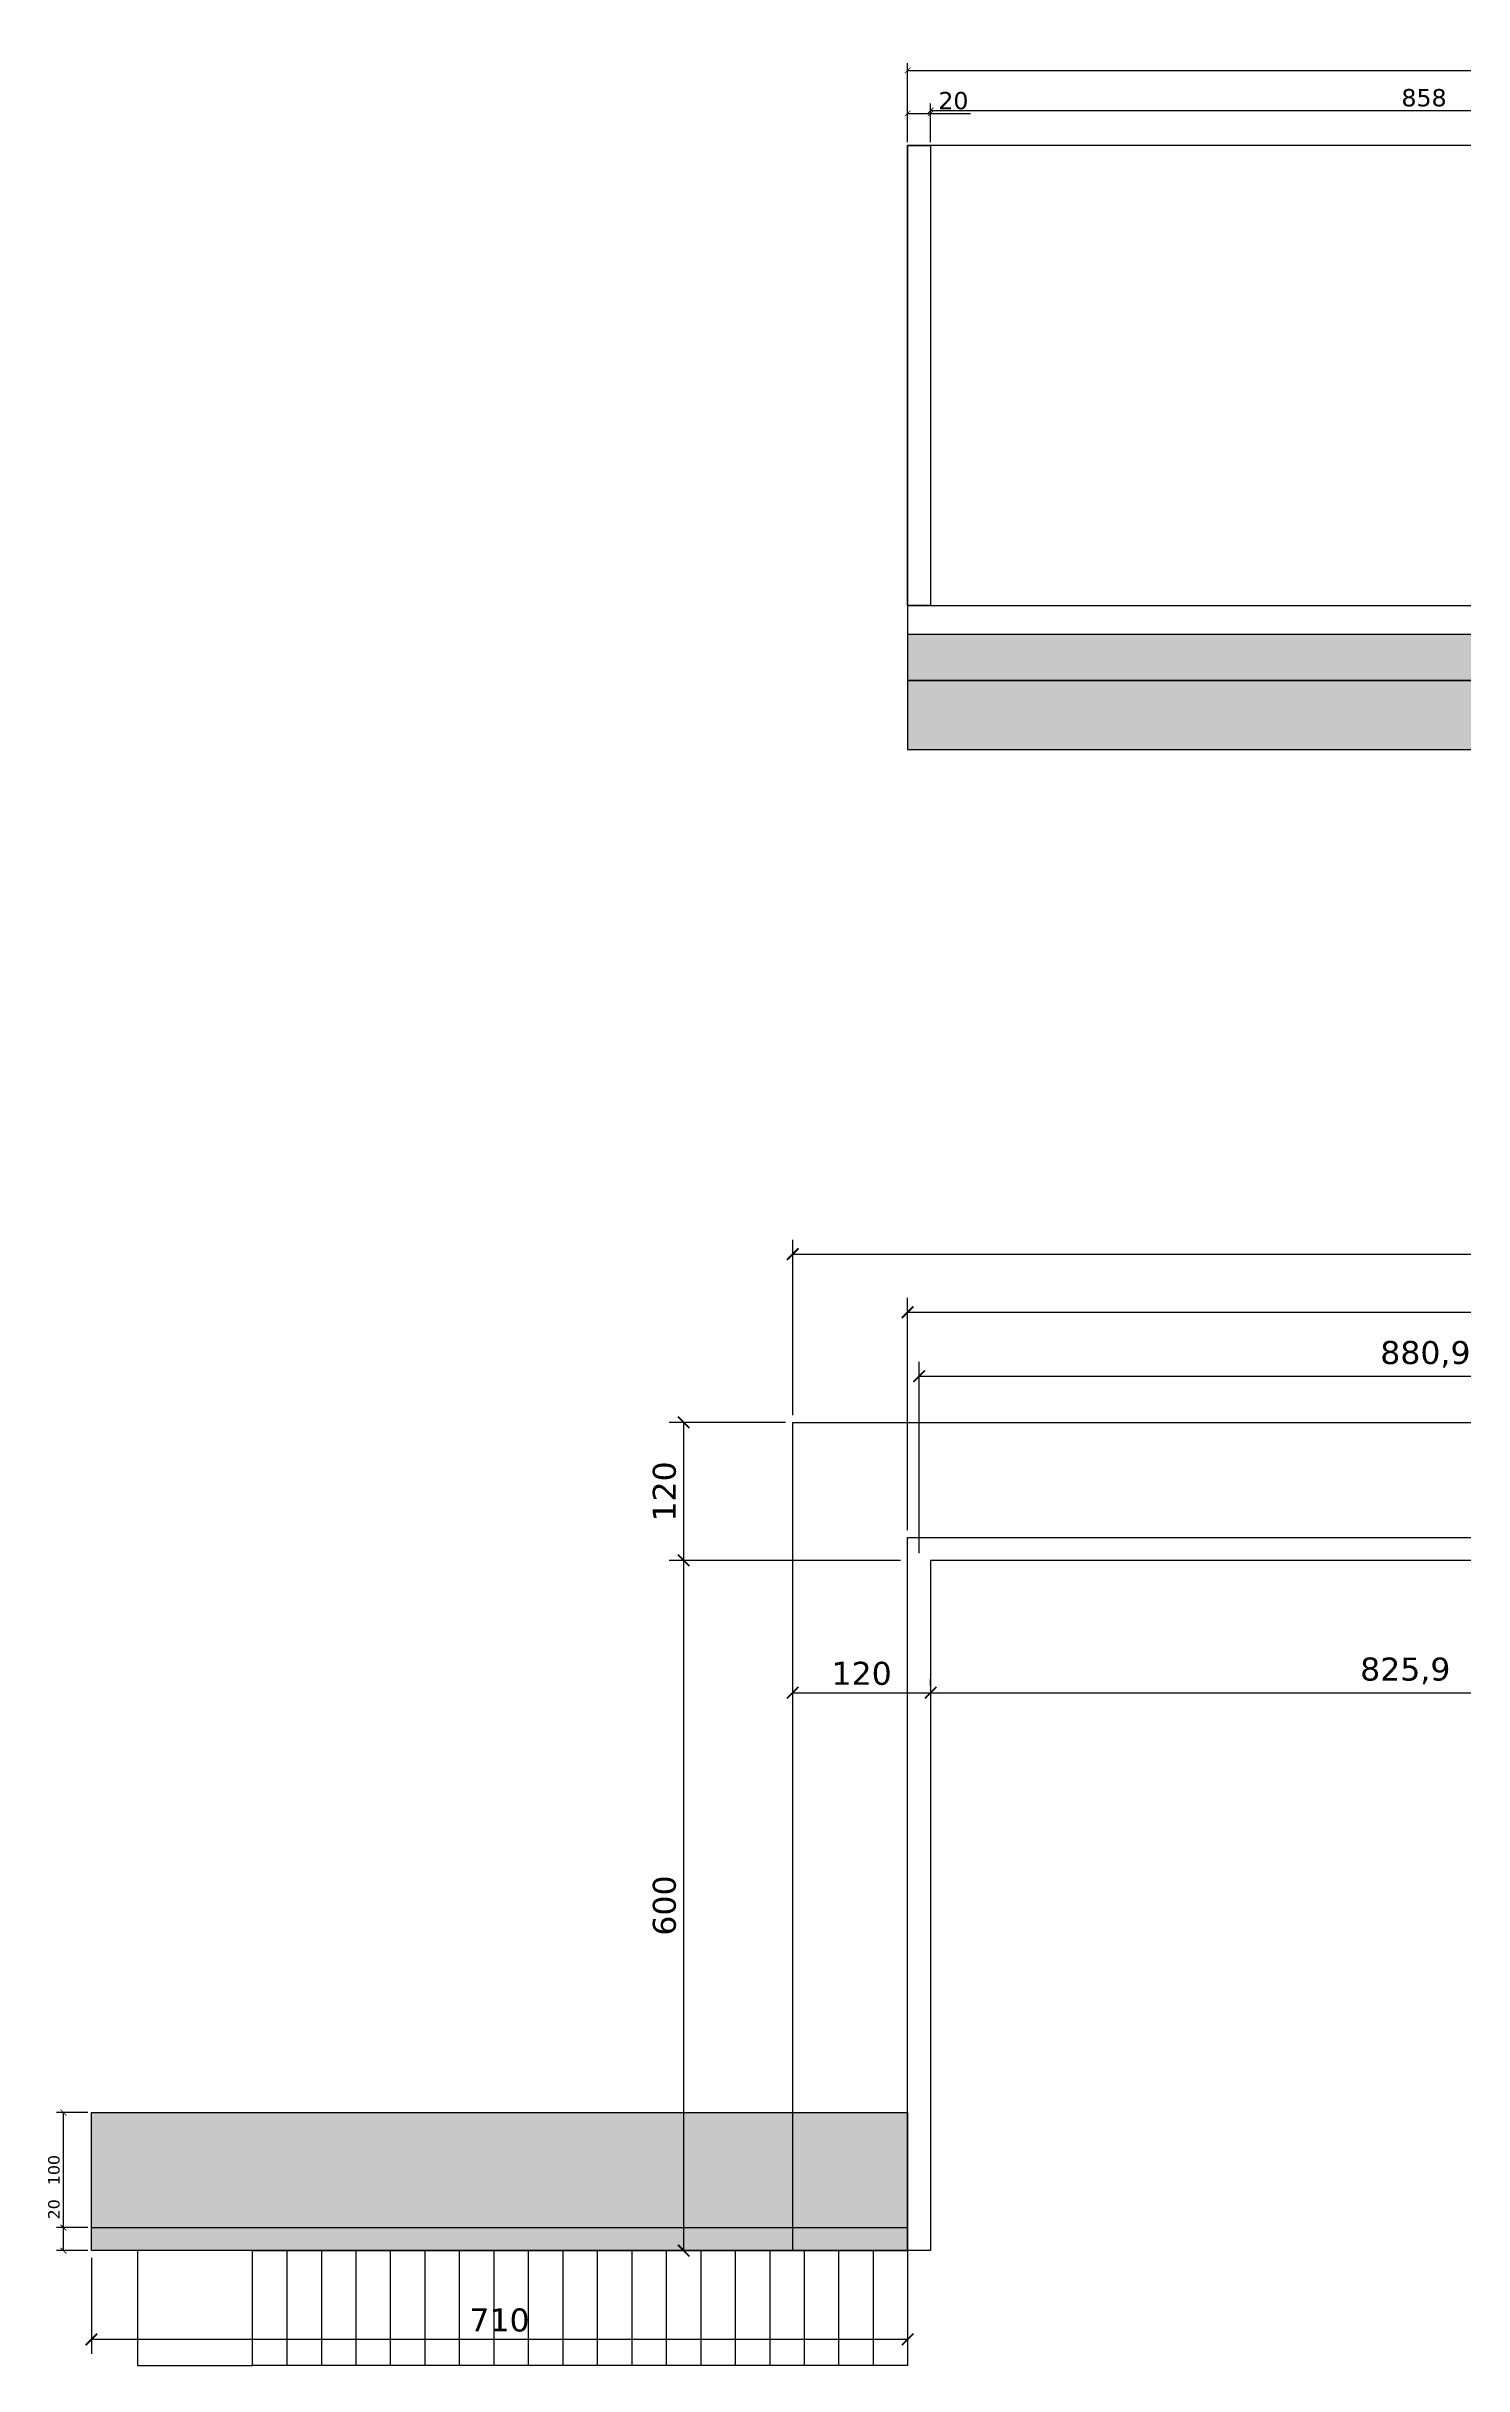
# Model space of a CAD drawing. Header units: centimetres. Extents: x -262314 to 1497847, y -126598 to 219599.
# Drawn here: x 48094 to 60423, y -29073 to -8909 of the extents above; entities that cross this region are included whole.
import ezdxf

# ---------------------------------------------------------------- set-up
doc = ezdxf.new("R2010")
doc.units = ezdxf.units.CM
doc.header["$PDMODE"] = 34
doc.header["$PDSIZE"] = 100
for name, color, linetype in [('Dimensions', 6, 'Continuous'), ('E-STAIRS', 22, 'Continuous'), ('HACHURES', 18, 'Continuous'), ('Misapor', 4, 'Continuous'), ('Mur de soutenement', 1, 'Continuous'), ('Mur de soutenement-ajout-escalier', 244, 'Continuous'), ('Mur de soutenement-fondations', 242, 'Continuous')]:
    doc.layers.add(name, color=color, linetype=linetype)
doc.styles.add('Seb', font='Verdana.ttf')
doc.dimstyles.new('d', dxfattribs={"dimtxt": 1, "dimasz": 1, "dimexe": 1.25, "dimexo": 0.625, "dimtad": 1, "dimdec": 1, "dimlfac": 0.1, "dimtxsty": 'Seb', "dimblk": 'ARCHTICK', "dimblk1": 'ARCHTICK', "dimblk2": 'ARCHTICK', "dimcen": 2.5, "dimclrd": 256, "dimclre": 256, "dimadec": 0, "dimazin": 0, "dimtfac": 1, "dimtdec": 1, "dimtmove": 0, "dimatfit": 3, "dimldrblk": 'ARCHTICK', "dimfxl": 1, "dimlwd": -1, "dimlwe": -1, "dimarcsym": 0})

# ---------------------------------------------------------------- blocks, each defined once
blk = doc.blocks.new('_ArchTick')
at = {"color": 0, "linetype": 'ByBlock', "const_width": 0.15}
blk.add_lwpolyline([(-0.5, -0.5), (0.5, 0.5)], dxfattribs=at)
blk = doc.blocks.new('*D39')
at = {"layer": 'Defpoints', "color": 0}
for p in [(77586, -9118), (55586, -9772), (77586, -9772)]:
    blk.add_point(p, dxfattribs=at)
at = {"layer": 'Dimensions'}
for p, q in [((55586, -9741), (55586, -9055)), ((77586, -9741), (77586, -9055)), ((55586, -9118), (77586, -9118))]:
    blk.add_line(p, q, dxfattribs=at)
at = {"layer": 'Dimensions', "xscale": 50, "yscale": 50, "zscale": 50, "rotation": 180}
blk.add_blockref('_ArchTick', (55586, -9118), dxfattribs=at)
at = {"layer": 'Dimensions', "xscale": 50, "yscale": 50, "zscale": 50}
blk.add_blockref('_ArchTick', (77586, -9118), dxfattribs=at)
at = {"layer": 'Dimensions', "color": 0, "insert": (66586, -9008), "char_height": 150, "attachment_point": 5, "style": 'Seb'}
blk.add_mtext('2200', dxfattribs=at)
blk = doc.blocks.new('*D40')
at = {"layer": 'Defpoints', "color": 0}
for p in [(55786, -9492), (55586, -9772), (55786, -9772)]:
    blk.add_point(p, dxfattribs=at)
at = {"layer": 'Dimensions'}
for p, q in [((55586, -9741), (55586, -9430)), ((55786, -9741), (55786, -9430)), ((55586, -9492), (55786, -9492)), ((55786, -9492), (56132, -9492))]:
    blk.add_line(p, q, dxfattribs=at)
at = {"layer": 'Dimensions', "xscale": 50, "yscale": 50, "zscale": 50, "rotation": 180}
blk.add_blockref('_ArchTick', (55586, -9492), dxfattribs=at)
at = {"layer": 'Dimensions', "xscale": 50, "yscale": 50, "zscale": 50}
blk.add_blockref('_ArchTick', (55786, -9492), dxfattribs=at)
at = {"layer": 'Dimensions', "color": 0, "insert": (55984, -9382), "char_height": 150, "attachment_point": 5, "style": 'Seb'}
blk.add_mtext('20', dxfattribs=at)
blk = doc.blocks.new('*D41')
at = {"layer": 'Defpoints', "color": 0}
for p in [(64370, -9467), (55786, -9772), (64370, -9772)]:
    blk.add_point(p, dxfattribs=at)
at = {"layer": 'Dimensions'}
for p, q in [((55786, -9741), (55786, -9405)), ((55786, -9467), (64370, -9467)), ((64370, -9741), (64370, -9405))]:
    blk.add_line(p, q, dxfattribs=at)
at = {"layer": 'Dimensions', "xscale": 50, "yscale": 50, "zscale": 50, "rotation": 180}
blk.add_blockref('_ArchTick', (55786, -9467), dxfattribs=at)
at = {"layer": 'Dimensions', "xscale": 50, "yscale": 50, "zscale": 50}
blk.add_blockref('_ArchTick', (64370, -9467), dxfattribs=at)
at = {"layer": 'Dimensions', "color": 0, "insert": (60078, -9357), "char_height": 150, "attachment_point": 5, "style": 'Seb'}
blk.add_mtext('858', dxfattribs=at)
blk = doc.blocks.new('*D103')
at = {"layer": 'Defpoints', "color": 0, "transparency": 16777216}
for p in [(54586, -23223), (55786, -23223), (55786, -23223)]:
    blk.add_point(p, dxfattribs=at)
at = {"layer": 'Dimensions', "transparency": 16777216}
for p, q in [((54586, -23161), (54586, -23098)), ((55786, -23161), (55786, -23098)), ((54586, -23223), (55786, -23223))]:
    blk.add_line(p, q, dxfattribs=at)
at = {"layer": 'Dimensions', "transparency": 16777216, "xscale": 100, "yscale": 100, "zscale": 100, "rotation": 180}
blk.add_blockref('_ArchTick', (54586, -23223), dxfattribs=at)
at = {"layer": 'Dimensions', "transparency": 16777216, "xscale": 100, "yscale": 100, "zscale": 100}
blk.add_blockref('_ArchTick', (55786, -23223), dxfattribs=at)
at = {"layer": 'Dimensions', "color": 0, "transparency": 16777216, "insert": (55186, -23056), "char_height": 200, "attachment_point": 5, "style": 'Seb'}
blk.add_mtext('120', dxfattribs=at)
blk = doc.blocks.new('*D104')
at = {"layer": 'Defpoints', "color": 0, "transparency": 16777216}
for p in [(55786, -23223), (64045, -23223), (64045, -23223)]:
    blk.add_point(p, dxfattribs=at)
at = {"layer": 'Dimensions', "transparency": 16777216}
for p, q in [((55786, -23161), (55786, -23098)), ((64045, -23161), (64045, -23098)), ((55786, -23223), (64045, -23223))]:
    blk.add_line(p, q, dxfattribs=at)
at = {"layer": 'Dimensions', "transparency": 16777216, "xscale": 100, "yscale": 100, "zscale": 100, "rotation": 180}
blk.add_blockref('_ArchTick', (55786, -23223), dxfattribs=at)
at = {"layer": 'Dimensions', "transparency": 16777216, "xscale": 100, "yscale": 100, "zscale": 100}
blk.add_blockref('_ArchTick', (64045, -23223), dxfattribs=at)
at = {"layer": 'Dimensions', "color": 0, "transparency": 16777216, "insert": (59915, -23033), "char_height": 200, "attachment_point": 5, "style": 'Seb'}
blk.add_mtext('825,9', dxfattribs=at)
blk = doc.blocks.new('*D112')
at = {"layer": 'Defpoints', "color": 0, "transparency": 16777216}
for p in [(78586, -19410), (54586, -20873), (78586, -20873)]:
    blk.add_point(p, dxfattribs=at)
at = {"layer": 'Dimensions', "transparency": 16777216}
for p, q in [((54586, -20811), (54586, -19285)), ((78586, -20811), (78586, -19285)), ((54586, -19410), (78586, -19410))]:
    blk.add_line(p, q, dxfattribs=at)
at = {"layer": 'Dimensions', "transparency": 16777216, "xscale": 100, "yscale": 100, "zscale": 100, "rotation": 180}
blk.add_blockref('_ArchTick', (54586, -19410), dxfattribs=at)
at = {"layer": 'Dimensions', "transparency": 16777216, "xscale": 100, "yscale": 100, "zscale": 100}
blk.add_blockref('_ArchTick', (78586, -19410), dxfattribs=at)
at = {"layer": 'Dimensions', "color": 0, "transparency": 16777216, "insert": (66586, -19243), "char_height": 200, "attachment_point": 5, "style": 'Seb'}
blk.add_mtext('2400', dxfattribs=at)
blk = doc.blocks.new('*D113')
at = {"layer": 'Defpoints', "color": 0, "transparency": 16777216}
for p in [(77586, -19915), (55586, -21873), (77586, -21873)]:
    blk.add_point(p, dxfattribs=at)
at = {"layer": 'Dimensions', "transparency": 16777216}
for p, q in [((55586, -21811), (55586, -19790)), ((55586, -19915), (77586, -19915)), ((77586, -21811), (77586, -19790))]:
    blk.add_line(p, q, dxfattribs=at)
at = {"layer": 'Dimensions', "transparency": 16777216, "xscale": 100, "yscale": 100, "zscale": 100, "rotation": 180}
blk.add_blockref('_ArchTick', (55586, -19915), dxfattribs=at)
at = {"layer": 'Dimensions', "transparency": 16777216, "xscale": 100, "yscale": 100, "zscale": 100}
blk.add_blockref('_ArchTick', (77586, -19915), dxfattribs=at)
at = {"layer": 'Dimensions', "color": 0, "transparency": 16777216, "insert": (66586, -19747), "char_height": 200, "attachment_point": 5, "style": 'Seb'}
blk.add_mtext('2200', dxfattribs=at)
blk = doc.blocks.new('*D114')
at = {"layer": 'Defpoints', "color": 0, "transparency": 16777216}
for p in [(64495, -20471), (55686, -22073), (64495, -22073)]:
    blk.add_point(p, dxfattribs=at)
at = {"layer": 'Dimensions', "transparency": 16777216}
for p, q in [((55686, -22011), (55686, -20346)), ((64495, -22011), (64495, -20346)), ((55686, -20471), (64495, -20471))]:
    blk.add_line(p, q, dxfattribs=at)
at = {"layer": 'Dimensions', "transparency": 16777216, "xscale": 100, "yscale": 100, "zscale": 100, "rotation": 180}
blk.add_blockref('_ArchTick', (55686, -20471), dxfattribs=at)
at = {"layer": 'Dimensions', "transparency": 16777216, "xscale": 100, "yscale": 100, "zscale": 100}
blk.add_blockref('_ArchTick', (64495, -20471), dxfattribs=at)
at = {"layer": 'Dimensions', "color": 0, "transparency": 16777216, "insert": (60090, -20281), "char_height": 200, "attachment_point": 5, "style": 'Seb'}
blk.add_mtext('880,9', dxfattribs=at)
blk = doc.blocks.new('*D124')
at = {"layer": 'Defpoints', "color": 0, "transparency": 16777216}
for p in [(53638, -22073), (55586, -22073), (55586, -28073)]:
    blk.add_point(p, dxfattribs=at)
at = {"layer": 'Dimensions', "transparency": 16777216}
for p, q in [((55523, -22073), (53513, -22073)), ((53638, -28073), (53638, -22073)), ((55523, -28073), (53513, -28073))]:
    blk.add_line(p, q, dxfattribs=at)
at = {"layer": 'Dimensions', "transparency": 16777216, "xscale": 100, "yscale": 100, "zscale": 100}
for p, rotation in [((53638, -22073), 90), ((53638, -28073), 270)]:
    blk.add_blockref('_ArchTick', p, dxfattribs=dict(at, rotation=rotation))
at = {"layer": 'Dimensions', "color": 0, "transparency": 16777216, "insert": (53471, -25073), "char_height": 200, "attachment_point": 5, "rotation": 90, "style": 'Seb'}
blk.add_mtext('600', dxfattribs=at)
blk = doc.blocks.new('*D125')
at = {"layer": 'Defpoints', "color": 0, "transparency": 16777216}
for p in [(53638, -20873), (54586, -20873), (54586, -22073)]:
    blk.add_point(p, dxfattribs=at)
at = {"layer": 'Dimensions', "transparency": 16777216}
for p, q in [((54523, -20873), (53513, -20873)), ((53638, -22073), (53638, -20873)), ((54523, -22073), (53513, -22073))]:
    blk.add_line(p, q, dxfattribs=at)
at = {"layer": 'Dimensions', "transparency": 16777216, "xscale": 100, "yscale": 100, "zscale": 100}
for p, rotation in [((53638, -20873), 90), ((53638, -22073), 270)]:
    blk.add_blockref('_ArchTick', p, dxfattribs=dict(at, rotation=rotation))
at = {"layer": 'Dimensions', "color": 0, "transparency": 16777216, "insert": (53471, -21473), "char_height": 200, "attachment_point": 5, "rotation": 90, "style": 'Seb'}
blk.add_mtext('120', dxfattribs=at)
blk = doc.blocks.new('*D221')
at = {"layer": 'Defpoints', "color": 0, "transparency": 16777216}
for p in [(48486, -28073), (55586, -28073), (48486, -28845)]:
    blk.add_point(p, dxfattribs=at)
at = {"layer": 'Dimensions', "transparency": 16777216}
for p, q in [((48486, -28136), (48486, -28970)), ((55586, -28136), (55586, -28970)), ((55586, -28845), (48486, -28845))]:
    blk.add_line(p, q, dxfattribs=at)
at = {"layer": 'Dimensions', "transparency": 16777216, "xscale": 100, "yscale": 100, "zscale": 100, "rotation": 180}
blk.add_blockref('_ArchTick', (48486, -28845), dxfattribs=at)
at = {"layer": 'Dimensions', "transparency": 16777216, "xscale": 100, "yscale": 100, "zscale": 100}
blk.add_blockref('_ArchTick', (55586, -28845), dxfattribs=at)
at = {"layer": 'Dimensions', "color": 0, "transparency": 16777216, "insert": (52036, -28678), "char_height": 200, "attachment_point": 5, "style": 'Seb'}
blk.add_mtext('710', dxfattribs=at)
blk = doc.blocks.new('*D223')
at = {"layer": 'Defpoints', "color": 0}
for p in [(48243, -27873), (48486, -27873), (48486, -28073)]:
    blk.add_point(p, dxfattribs=at)
at = {"layer": 'Dimensions'}
for p, q in [((48243, -27873), (48243, -27605)), ((48455, -27873), (48181, -27873)), ((48243, -28073), (48243, -27873)), ((48455, -28073), (48181, -28073))]:
    blk.add_line(p, q, dxfattribs=at)
at = {"layer": 'Dimensions', "xscale": 50, "yscale": 50, "zscale": 50}
for p, rotation in [((48243, -27873), 90), ((48243, -28073), 270)]:
    blk.add_blockref('_ArchTick', p, dxfattribs=dict(at, rotation=rotation))
at = {"layer": 'Dimensions', "color": 0, "insert": (48160, -27714), "char_height": 100, "attachment_point": 5, "rotation": 90, "style": 'Seb'}
blk.add_mtext('20', dxfattribs=at)
blk = doc.blocks.new('*D224')
at = {"layer": 'Defpoints', "color": 0}
for p in [(48243, -26873), (48486, -26873), (48486, -27873)]:
    blk.add_point(p, dxfattribs=at)
at = {"layer": 'Dimensions'}
for p, q in [((48455, -26873), (48181, -26873)), ((48243, -27873), (48243, -26873)), ((48455, -27873), (48181, -27873))]:
    blk.add_line(p, q, dxfattribs=at)
at = {"layer": 'Dimensions', "xscale": 50, "yscale": 50, "zscale": 50}
for p, rotation in [((48243, -26873), 90), ((48243, -27873), 270)]:
    blk.add_blockref('_ArchTick', p, dxfattribs=dict(at, rotation=rotation))
at = {"layer": 'Dimensions', "color": 0, "insert": (48160, -27373), "char_height": 100, "attachment_point": 5, "rotation": 90, "style": 'Seb'}
blk.add_mtext('100', dxfattribs=at)

msp = doc.modelspace()

# ---------------------------------------------------------------- hatches: boundary and pattern name
at = {"layer": 'HACHURES'}
h = msp.add_hatch(dxfattribs=at)
h.set_pattern_fill('AR-CONC', color=256)
h.paths.add_polyline_path([(48485.97, -28073.12), (48485.97, -26873.12), (55585.97, -26873.12), (55585.97, -28073.12)])
at = {"layer": 'Misapor'}
h = msp.add_hatch(dxfattribs=at)
h.set_pattern_fill('GRAVEL', color=256, scale=10)
h.set_pattern_definition([(228.01279, (50768.855, -14167.825), (-2032, -2286), [34.1721, -3383.0484]), (184.96974, (50745.995, -14193.225), (3047.999999, 254.0000145), [58.6405, -5805.4049]), (132.51045, (50687.575, -14198.305), (2540.000001, -2793.999999), [41.3482, -4093.4723]), (267.27369, (50588.515, -14261.805), (254.0000005, 5080), [53.4005, -5286.6437]), (292.833654, (50585.975, -14315.145), (-1270, 3048), [52.3634, -5183.9808]), (357.27369, (50606.295, -14363.405), (-5080, 254.0000005), [53.4005, -5286.6437]), (37.69424, (50659.635, -14365.945), (-3302, -2540.0000002), [70.6194, -6991.3115]), (72.25533, (50715.515, -14322.765), (1778.0000005, 5588), [66.672, -6600.5257]), (121.429566, (50735.835, -14259.265), (-2032.0000003, 3302), [53.5813, -5304.5546]), (175.23636, (50707.895, -14213.545), (2794, -254), [61.1713, -2997.3937]), (222.397438, (50646.935, -14208.465), (-3048, -2794), [79.1078, -7831.6773]), (138.81407, (50839.975, -14264.345), (-1778, 1524), [27.0005, -2673.0566]), (171.469234, (50819.655, -14246.565), (3302, -507.9999994), [51.3682, -5085.464]), (225, (50768.85, -14238.95), (-4e-14, -254), [35.921, -323.2893]), (203.19859, (50751.075, -14208.465), (1270, 508), [19.3441, -1915.0622]), (291.8014, (50733.295, -14216.085), (-254, 762), [27.3566, -1340.4753]), (30.96376, (50743.455, -14241.485), (762, 508), [44.432, -1436.6298]), (161.56505, (50781.555, -14218.625), (508, -254), [32.1287, -771.0898]), (16.38954, (50585.975, -14216.085), (2540, 762), [45.0088, -4455.8827]), (70.346176, (50629.155, -14203.385), (-1016, -2794), [37.7599, -3738.2216]), (293.19859, (50781.555, -14167.825), (-508, 1270), [38.688, -1895.7184]), (343.61046, (50796.795, -14203.385), (-2540, 762), [45.0088, -4455.8827]), (339.44395, (50585.975, -14373.565), (-1270, 508), [43.4035, -2126.7734]), (294.77514, (50626.615, -14388.805), (-1270.000002, 2793.999999), [36.3672, -3600.3593]), (66.80141, (50784.095, -14421.825), (508, 1270), [38.688, -1895.7184]), (17.354025, (50799.335, -14386.265), (-3302, -1016), [42.5783, -4215.2376]), (69.44395, (50659.635, -14421.825), (-508, -1270), [21.7018, -2148.4752]), (101.30993, (50768.855, -14421.825), (-254, 1016), [12.9515, -1282.1995]), (165.96376, (50766.315, -14409.125), (762, -254), [52.3634, -994.9055]), (186.009006, (50715.515, -14396.425), (2540, 254), [48.5267, -4804.1365]), (303.69007, (50743.455, -14264.345), (-254, 508), [36.6324, -879.1776]), (353.157227, (50763.775, -14294.825), (4318, -507.9999998), [63.9557, -6331.601]), (60.9454, (50827.275, -14302.445), (-1016, -1778), [26.1508, -2588.9392]), (90, (50839.97, -14279.59), (-254, 254), [15.24, -238.76]), (120.25644, (50710.435, -14388.805), (1016, -1778), [35.2867, -3493.394]), (48.01279, (50692.655, -14358.325), (2032, 2286), [68.3443, -3348.8762]), (0, (50738.37, -14307.53), (254, 254), [66.04, -187.96]), (325.304846, (50804.415, -14307.525), (2540.000001, -1777.999999), [40.161, -3975.9317]), (254.0546, (50837.435, -14330.385), (-254, -1016), [36.983, -1812.165]), (207.645975, (50827.275, -14365.945), (-4826, -2539.9999997), [60.2145, -5961.2464]), (175.42608, (50773.935, -14393.885), (-3302, 254), [63.703, -6306.5846])])
h.paths.add_polyline_path([(77385.97, -14021.83), (57365.97, -14021.83), (55585.97, -14021.83), (55585.97, -14421.83), (77385.97, -14421.83)])
at = {"layer": 'Mur de soutenement'}
h = msp.add_hatch(dxfattribs=at)
h.set_pattern_fill('AR-CONC', color=256, scale=0.7)
h.set_pattern_definition([(50, (50585.97, -14421.83), (127.52927, -11.15736), [13.335, -146.685]), (355, (50585.97, -14421.83), (-24.6704, 133.7398), [10.668, -117.3484]), (100.45144, (50596.6, -14422.76), (102.8589, 122.5824), [11.333, -124.6632]), (46.1842, (50585.97, -14386.27), (189.7553, -29.4296), [20.0025, -220.0275]), (96.63556, (50601.79, -14388.72), (166.1829, 173.1983), [16.9995, -186.9949]), (351.18415, (50585.97, -14386.27), (166.1829, 173.1983), [16.002, -176.0218]), (21, (50603.75, -14395.16), (106.13007, -71.58564), [13.335, -146.685]), (326, (50603.75, -14395.16), (43.2614, 128.9316), [10.668, -117.348]), (71.45144, (50612.6, -14401.12), (149.3915, 57.34594), [11.333, -124.66296]), (37.5, (50585.975, -14421.825), (2.16202, 59.18853), [0, -115.9256, 0, -119.126, 0, -117.7925]), (7.5, (50585.975, -14421.825), (46.77376, 70.1264), [0, -67.9196, 0, -113.2586, 0, -44.8945]), (327.5, (50546.326, -14421.825), (94.91342, -4.01012), [0, -44.45, 0, -138.684, 0, -184.023]), (317.5, (50528.546, -14421.825), (103.69043, 17.79854), [0, -57.785, 0, -92.1004, 0, -130.683])])
h.paths.add_polyline_path([(55585.97, -15021.83), (77585.97, -15021.83), (77585.97, -14421.83), (55585.97, -14421.83)])

# ---------------------------------------------------------------- linework, layer by layer
at = {"layer": 'E-STAIRS'}
for p, q in [((50185.97, -28073.12), (50185.97, -29073.12)), ((50485.97, -28073.12), (50485.97, -29073.12)), ((50785.97, -28073.12), (50785.97, -29073.12)), ((51085.97, -28073.12), (51085.97, -29073.12)), ((51385.97, -28073.12), (51385.97, -29073.12)), ((51685.97, -28073.12), (51685.97, -29073.12)), ((51985.97, -28073.12), (51985.97, -29073.12)), ((52285.97, -28073.12), (52285.97, -29073.12)), ((52585.97, -28073.12), (52585.97, -29073.12)), ((52885.97, -28073.12), (52885.97, -29073.12)), ((53185.97, -28073.12), (53185.97, -29073.12)), ((53485.97, -28073.12), (53485.97, -29073.12)), ((53785.97, -28073.12), (53785.97, -29073.12)), ((54085.97, -28073.12), (54085.97, -29073.12)), ((54385.97, -28073.12), (54385.97, -29073.12)), ((54685.97, -28073.12), (54685.97, -29073.12)), ((54985.97, -28073.12), (54985.97, -29073.12)), ((55285.97, -28073.12), (55285.97, -29073.12))]:
    msp.add_line(p, q, dxfattribs=at)
for points in [[(49885.97, -29073.12), (49885.97, -28073.12), (48885.97, -28073.12), (48885.97, -29073.12)], [(55585.97, -28073.12), (55585.97, -29073.12), (49885.97, -29073.12), (49885.97, -28073.12)]]:
    msp.add_lwpolyline(points, close=True, dxfattribs=at)
at = {"layer": 'Misapor'}
msp.add_lwpolyline([(55585.97, -14421.83), (77585.97, -14421.83), (77585.97, -14021.83), (55585.97, -14021.83)], close=True, dxfattribs=at)
at = {"layer": 'Mur de soutenement'}
for points in [[(77585.97, -9971.83), (75885.97, -9971.83), (75885.97, -9771.83), (55585.97, -9771.83), (55585.97, -14421.83), (77585.97, -14421.83)], [(77585.97, -9971.83), (75885.97, -9971.83), (75885.97, -9771.83), (55585.97, -9771.83), (55585.97, -13771.83), (77585.97, -13771.83)], [(55585.97, -15021.83), (77585.97, -15021.83), (77585.97, -14421.83), (55585.97, -14421.83)]]:
    msp.add_lwpolyline(points, close=True, dxfattribs=at)
for points in [[(55785.97, -9771.83), (55785.97, -13771.83), (55585.97, -13771.83), (55585.97, -9771.83), (55785.97, -9771.83)], [(55585.97, -22073.12), (55585.97, -21873.12), (77585.97, -21873.12), (77585.97, -22073.12)], [(55785.97, -22073.12), (55785.97, -28073.12), (55585.97, -28073.12), (55585.97, -21873.12), (55785.97, -21873.12)], [(77385.97, -22073.12), (55785.97, -22073.12)]]:
    msp.add_lwpolyline(points, dxfattribs=at)
at = {"layer": 'Mur de soutenement-ajout-escalier'}
for points in [[(48485.97, -28073.12), (48485.97, -26873.12), (55585.97, -26873.12), (55585.97, -28073.12)], [(55585.97, -28073.12), (48485.97, -28073.12), (48485.97, -27873.12), (55585.97, -27873.12)]]:
    msp.add_lwpolyline(points, close=True, dxfattribs=at)
at = {"layer": 'Mur de soutenement-fondations'}
msp.add_lwpolyline([(55585.97, -28073.12), (54585.97, -28073.12), (54585.97, -20873.12), (78585.97, -20873.12), (78585.97, -25873.12), (77585.97, -25873.12)], dxfattribs=at)

# ---------------------------------------------------------------- dimensions: what is measured, and where the dimension line sits
at = {"layer": 'Dimensions'}
for base, p1, p2, override, picture, middle in [((77585.97, -9117.7), (55585.97, -9771.83), (77585.97, -9771.83), {"dimtxt": 3, "dimdec": 0}, '*D39', (66585.97, -9117.7)), ((78585.97, -19409.85), (54585.97, -20873.12), (78585.97, -20873.12), {"dimtxt": 2}, '*D112', (66585.97, -19409.85))]:
    dim = msp.add_linear_dim(base=base, p1=p1, p2=p2, dimstyle='d', override=override, dxfattribs=at)
    dim.commit()
    dim.dimension.update_dxf_attribs({"geometry": picture, "text_midpoint": middle, "dimtype": 160})
for base, p1, p2, override, picture, middle in [((64369.76, -9467.26), (55785.97, -9771.83), (64369.76, -9771.83), {"dimtxt": 3, "dimdec": 0}, '*D41', (60077.87, -9357.43)), ((55785.97, -9492.26), (55585.97, -9771.83), (55785.97, -9771.83), {"dimtxt": 3, "dimdec": 0}, '*D40', (55984.08, -9382.43)), ((77585.97, -19914.64), (55585.97, -21873.12), (77585.97, -21873.12), {"dimtxt": 2}, '*D113', (66585.97, -19747.37)), ((64494.76, -20471.29), (55685.97, -22073.12), (64494.76, -22073.12), {"dimtxt": 2}, '*D114', (60090.37, -20281.18)), ((55785.97, -23223.12), (54585.97, -23223.12), (55785.97, -23223.12), {"dimtxt": 2}, '*D103', (55185.97, -23055.85)), ((64044.76, -23223.12), (55785.97, -23223.12), (64044.76, -23223.12), {"dimtxt": 2}, '*D104', (59915.37, -23033.02)), ((48485.97, -28845.13), (55585.97, -28073.12), (48485.97, -28073.12), {"dimtxt": 2}, '*D221', (52035.97, -28677.86))]:
    dim = msp.add_linear_dim(base=base, p1=p1, p2=p2, dimstyle='d', override=override, dxfattribs=at)
    dim.commit()
    dim.dimension.update_dxf_attribs({"geometry": picture, "text_midpoint": middle})
for base, p1, p2, picture, middle in [((53638.01, -20873.12), (54585.97, -22073.12), (54585.97, -20873.12), '*D125', (53470.74, -21473.12)), ((53638.01, -22073.12), (55585.97, -28073.12), (55585.97, -22073.12), '*D124', (53470.74, -25073.12)), ((48243.14, -26873.12), (48485.97, -27873.12), (48485.97, -26873.12), '*D224', (48159.5, -27373.12)), ((48243.14, -27873.12), (48485.97, -28073.12), (48485.97, -27873.12), '*D223', (48159.5, -27713.96))]:
    dim = msp.add_linear_dim(base=base, p1=p1, p2=p2, angle=90, dimstyle='d', override={"dimtxt": 2}, dxfattribs=at)
    dim.commit()
    dim.dimension.update_dxf_attribs({"geometry": picture, "text_midpoint": middle})

doc.saveas('drawing.dxf')
